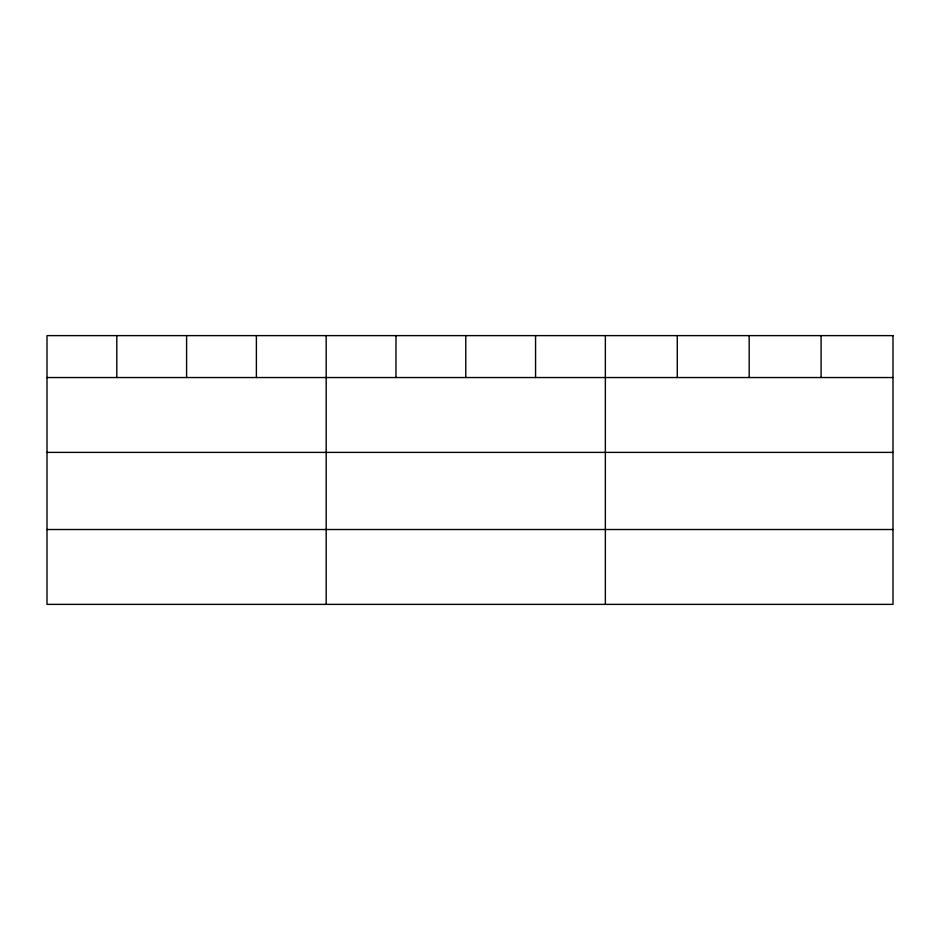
<?xml version="1.0" encoding="UTF-8"?>
<svg xmlns="http://www.w3.org/2000/svg" width="940" height="940" viewBox="0 0 940 940"><rect width="100%" height="100%" fill="white"/><g stroke="black" fill="none" stroke-linecap="round" stroke-linejoin="round"><path stroke-width="1.41" d="M47 377.539L893 377.539M47 452.387L893 452.387M47 529.514L893 529.514M821.09 335.627L821.09 377.539M749.18 335.627L749.18 377.539M677.27 335.627L677.27 377.539M605.36 335.627L605.36 604.373M535.565 335.627L535.565 377.539M465.77 335.627L465.77 377.539M395.975 335.627L395.975 377.539M326.18 335.627L326.18 604.373M256.385 335.627L256.385 377.539M186.59 335.627L186.59 377.539M116.795 335.627L116.795 377.539M893 335.627L47 335.627L47 604.373L893 604.373L893 335.627"/></g></svg>
